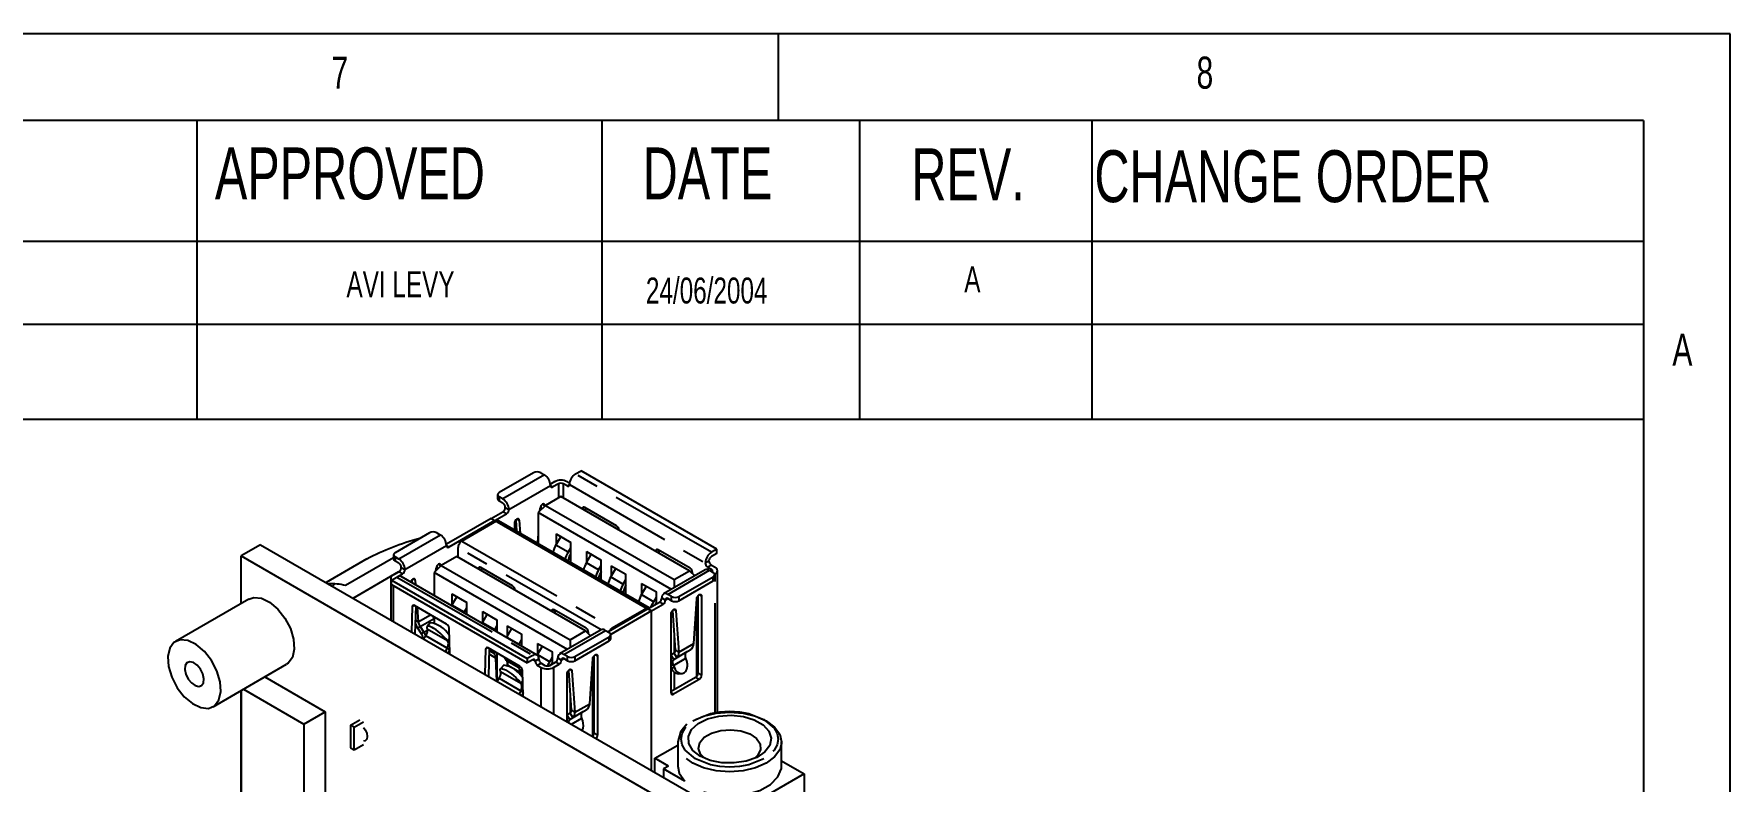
# Model space of a CAD drawing. Extents: x 5 to 415, y 3 to 292.
# Drawn here: x 317 to 415, y 248.8 to 292 of the extents above; entities that cross this region are included whole.
import ezdxf
from ezdxf.enums import TextEntityAlignment as Align

# ---------------------------------------------------------------- set-up
doc = ezdxf.new("R2010")
doc.units = 0
doc.linetypes.add('PHANTOM', pattern=[12.7, 6.35, -1.27, 1.27, -1.27, 1.27, -1.27])
doc.layers.get('0').update_dxf_attribs({"linetype": 'CONTINUOUS'})

msp = doc.modelspace()

# ---------------------------------------------------------------- linework, layer by layer
at = {"color": 7, "linetype": 'CONTINUOUS'}
for p, q in [((415, 292), (5, 292)), ((360, 287), (360, 292)), ((415, 5), (415, 292)), ((410, 287), (10, 287)), ((410, 287), (289.59, 287)), ((326.399, 287), (326.399, 269.72)), ((349.795, 287), (349.795, 269.72)), ((364.681, 287), (364.681, 269.72)), ((378.107, 287), (378.107, 269.72)), ((410, 287), (410, 5)), ((410, 287), (410, 269.72)), ((227.8, 280.03), (410, 280.03)), ((227.8, 275.235), (410, 275.235)), ((410, 269.72), (227.8, 269.72)), ((345.84, 266.638), (343.86, 265.495)), ((346.264, 266.638), (346.476, 266.515)), ((348.279, 266.577), (348.597, 266.76)), ((356.446, 262.229), (348.597, 266.76)), ((347.077, 266.128), (346.823, 265.981)), ((347.289, 266.005), (346.971, 265.821)), ((347.784, 265.883), (347.572, 266.005)), ((347.931, 266.043), (347.784, 266.128)), ((343.772, 265.373), (343.772, 265.128)), ((344.072, 265.128), (343.86, 265.25)), ((344.072, 264.883), (343.86, 265.005)), ((346.531, 264.76), (346.122, 264.352)), ((346.299, 264.529), (346.299, 264.759)), ((347.423, 265.276), (346.531, 264.76)), ((346.531, 264.76), (353.971, 260.465)), ((354.864, 260.98), (347.423, 265.276)), ((343.4, 264.005), (340.813, 262.512)), ((343.612, 263.882), (340.96, 262.352)), ((343.682, 263.842), (341.702, 262.699)), ((343.4, 264.005), (344.072, 264.393)), ((343.4, 264.005), (343.612, 263.882)), ((343.612, 263.882), (344.284, 264.27)), ((343.612, 263.802), (343.612, 263.882)), ((352.38, 258.821), (343.682, 263.842)), ((343.754, 263.801), (343.69, 263.846)), ((343.69, 263.838), (343.69, 263.846)), ((343.754, 263.801), (352.31, 258.862)), ((352.53, 258.836), (343.833, 263.857)), ((344.743, 263.719), (344.743, 263.331)), ((344.821, 263.91), (344.868, 263.259)), ((345.026, 263.895), (345.08, 263.137)), ((353.825, 259.905), (346.122, 264.352)), ((346.122, 264.352), (346.122, 262.535)), ((346.22, 264.449), (346.229, 264.589)), ((348.663, 264.564), (348.663, 264.56)), ((350.653, 263.573), (348.805, 264.64)), ((348.868, 264.442), (348.873, 264.601)), ((339.829, 263.168), (337.849, 262.025)), ((340.253, 263.168), (340.465, 263.046)), ((346.095, 262.551), (346.122, 262.972)), ((347.138, 262.459), (347.421, 262.949)), ((347.148, 263.107), (347.996, 262.617)), ((347.148, 263.107), (347.148, 262.475)), ((350.794, 263.33), (350.794, 263.334)), ((330.078, 262.486), (328.947, 261.833)), ((328.947, 259.078), (328.947, 261.833)), ((328.947, 261.833), (399.657, 221.013)), ((330.078, 262.486), (400.789, 221.666)), ((337.761, 261.732), (334.979, 260.126)), ((337.761, 261.903), (337.761, 261.658)), ((338.061, 261.658), (337.849, 261.78)), ((341.413, 261.806), (340.52, 261.29)), ((348.854, 257.51), (341.413, 261.806)), ((341.491, 261.761), (341.491, 262.331)), ((341.611, 262.622), (341.61, 262.623)), ((341.61, 262.62), (341.61, 262.623)), ((347.845, 262.051), (347.996, 262.312)), ((347.995, 261.964), (347.996, 261.965)), ((347.996, 261.453), (347.996, 262.617)), ((348.906, 261.438), (349.189, 261.928)), ((348.915, 262.086), (349.764, 261.596)), ((348.915, 262.086), (348.915, 261.455)), ((352.906, 262.115), (352.906, 262.111)), ((354.895, 261.124), (353.047, 262.191)), ((353.11, 261.993), (353.115, 262.152)), ((356.446, 262.229), (356.128, 262.046)), ((356.446, 261.984), (356.128, 261.801)), ((356.446, 261.984), (356.446, 262.229)), ((336.206, 261.662), (333.856, 260.305)), ((335.423, 259.401), (338.074, 260.931)), ((337.743, 260.739), (338.061, 260.923)), ((338.061, 261.413), (337.849, 261.535)), ((337.963, 260.621), (338.273, 260.801)), ((340.52, 261.29), (340.112, 260.882)), ((347.814, 256.436), (340.112, 260.882)), ((340.112, 260.882), (340.112, 259.541)), ((340.209, 260.979), (340.218, 261.12)), ((340.289, 261.059), (340.289, 261.289)), ((340.52, 261.29), (347.961, 256.995)), ((342.653, 261.095), (342.653, 261.09)), ((344.642, 260.104), (342.794, 261.171)), ((342.857, 260.972), (342.862, 261.131)), ((349.613, 261.03), (349.764, 261.291)), ((349.763, 260.944), (349.764, 260.945)), ((349.764, 260.433), (349.764, 261.596)), ((350.32, 260.622), (350.603, 261.112)), ((350.33, 261.27), (351.178, 260.78)), ((350.33, 261.27), (350.33, 260.638)), ((351.178, 259.616), (351.178, 260.78)), ((355.772, 261.029), (353.368, 259.642)), ((353.971, 260.465), (354.864, 260.98)), ((355.165, 260.679), (354.864, 260.98)), ((355.039, 260.805), (355.037, 260.885)), ((355.916, 261.188), (356.128, 261.066)), ((356.022, 261.005), (356.234, 260.882)), ((356.128, 261.311), (356.34, 261.188)), ((356.34, 260.78), (356.321, 260.769)), ((356.322, 260.515), (356.322, 260.76)), ((356.486, 252.77), (356.486, 260.984)), ((334.223, 260.093), (334.36, 260.224)), ((337.597, 260.535), (337.597, 258.146)), ((337.637, 260.433), (337.955, 260.617)), ((337.637, 260.433), (345.486, 255.902)), ((337.637, 260.188), (337.637, 260.433)), ((337.637, 260.188), (345.486, 255.657)), ((346.054, 256.111), (338.205, 260.642)), ((338.811, 260.44), (338.822, 260.286)), ((339.015, 260.425), (339.034, 260.163)), ((344.784, 259.86), (344.784, 259.864)), ((351.027, 260.214), (351.178, 260.475)), ((351.177, 260.127), (351.178, 260.128)), ((352.088, 259.601), (352.371, 260.091)), ((352.097, 260.249), (352.946, 259.759)), ((352.097, 260.249), (352.097, 259.618)), ((353.971, 260.465), (353.971, 259.99)), ((354.254, 259.494), (356.234, 260.637)), ((354.254, 259.249), (356.234, 260.392)), ((329.401, 259.34), (325.158, 256.891)), ((338.834, 258.89), (338.79, 257.457)), ((340.824, 257.899), (338.976, 258.966)), ((339.044, 258.927), (338.995, 257.339)), ((339.126, 258.88), (339.187, 258.025)), ((341.113, 258.963), (341.128, 258.989)), ((341.128, 258.989), (341.411, 259.479)), ((341.137, 259.637), (341.986, 259.147)), ((341.137, 259.637), (341.137, 259.005)), ((341.835, 258.581), (341.986, 258.842)), ((341.986, 258.459), (341.986, 259.147)), ((350.4, 257.678), (352.38, 258.821)), ((352.387, 258.825), (352.31, 258.862)), ((352.38, 258.74), (352.38, 258.821)), ((352.387, 258.825), (352.387, 258.744)), ((352.451, 258.78), (353.123, 259.168)), ((352.663, 258.657), (353.335, 259.045)), ((352.795, 259.193), (352.946, 259.454)), ((352.912, 259.046), (352.945, 259.107)), ((352.945, 259.107), (352.946, 259.108)), ((352.946, 259.066), (352.946, 259.759)), ((353.83, 259.494), (353.618, 259.617)), ((353.83, 259.249), (353.618, 259.372)), ((355.109, 256.767), (355.28, 259.364)), ((355.272, 259.25), (355.272, 254.874)), ((355.35, 259.534), (355.35, 255.064)), ((355.562, 259.515), (355.562, 254.942)), ((339.019, 258.122), (339.187, 258.025)), ((339.882, 257.977), (339.695, 257.754)), ((340.112, 258.209), (340.103, 258.227)), ((340.112, 258.31), (340.112, 257.954)), ((341.82, 258.555), (341.835, 258.581)), ((341.97, 258.468), (341.985, 258.494)), ((341.985, 258.494), (341.986, 258.496)), ((342.881, 257.943), (342.896, 257.969)), ((342.896, 257.969), (343.179, 258.459)), ((342.905, 258.616), (343.754, 258.127)), ((342.905, 258.616), (342.905, 257.985)), ((343.603, 257.56), (343.754, 257.822)), ((343.754, 257.439), (343.754, 258.127)), ((346.895, 258.645), (346.895, 258.641)), ((348.885, 257.654), (347.037, 258.721)), ((347.1, 258.523), (347.105, 258.682)), ((352.451, 258.78), (350.153, 257.454)), ((352.663, 258.657), (350.311, 257.3)), ((352.451, 258.78), (352.663, 258.657)), ((352.663, 258.657), (352.451, 258.78)), ((352.663, 249.448), (352.663, 258.657)), ((353.794, 253.921), (353.794, 258.494)), ((353.872, 258.685), (354.036, 256.392)), ((354.077, 258.67), (354.248, 256.27)), ((339.147, 257.676), (339.297, 257.762)), ((339.147, 257.676), (339.359, 257.345)), ((339.297, 257.762), (339.509, 257.431)), ((339.359, 257.345), (339.509, 257.431)), ((339.616, 257.221), (339.5, 257.047)), ((339.705, 257.612), (339.719, 257.553)), ((340.877, 256.935), (340.983, 257.062)), ((340.915, 256.862), (340.877, 256.935)), ((341.009, 256.176), (340.965, 257.66)), ((343.588, 257.534), (343.603, 257.56)), ((343.738, 257.448), (343.753, 257.474)), ((343.753, 257.474), (343.754, 257.475)), ((344.295, 257.126), (344.31, 257.152)), ((344.31, 257.152), (344.593, 257.642)), ((344.319, 257.8), (345.168, 257.31)), ((344.319, 257.8), (344.319, 257.168)), ((345.017, 256.744), (345.168, 257.005)), ((345.168, 256.622), (345.168, 257.31)), ((349.761, 257.56), (347.357, 256.172)), ((347.961, 256.995), (348.854, 257.51)), ((347.961, 256.995), (347.961, 256.52)), ((348.244, 256.025), (350.224, 257.168)), ((348.244, 255.78), (350.224, 256.923)), ((349.155, 257.209), (348.854, 257.51)), ((349.029, 257.335), (349.026, 257.415)), ((350.011, 257.535), (350.224, 257.413)), ((350.311, 257.045), (350.311, 257.29)), ((353.971, 257.298), (353.971, 256.22)), ((340.773, 256.312), (340.867, 256.499)), ((340.867, 256.499), (341.002, 256.421)), ((340.923, 256.225), (341.003, 256.386)), ((343.077, 256.441), (343.033, 255.007)), ((345.067, 255.45), (343.218, 256.517)), ((343.287, 256.478), (343.238, 254.889)), ((343.474, 256.352), (343.455, 256.38)), ((343.581, 256.199), (343.474, 256.352)), ((343.723, 254.609), (343.661, 255.935)), ((343.754, 254.613), (343.754, 256.208)), ((344.181, 255.944), (344.162, 255.972)), ((344.288, 255.791), (344.181, 255.944)), ((345.002, 256.718), (345.017, 256.744)), ((345.152, 256.631), (345.167, 256.657)), ((345.167, 256.657), (345.168, 256.659)), ((345.804, 256.086), (345.486, 255.902)), ((345.486, 255.902), (345.486, 255.657)), ((346.063, 256.105), (346.078, 256.132)), ((346.078, 256.132), (346.361, 256.622)), ((346.087, 256.78), (346.936, 256.29)), ((346.087, 256.78), (346.087, 256.148)), ((346.785, 255.724), (346.936, 255.985)), ((346.936, 255.596), (346.936, 256.29)), ((347.819, 256.025), (347.607, 256.147)), ((347.819, 255.78), (347.607, 255.902)), ((349.098, 253.297), (349.269, 255.895)), ((349.34, 256.064), (349.34, 251.595)), ((349.552, 256.045), (349.552, 251.472)), ((353.981, 256.225), (353.8, 256.121)), ((353.95, 255.861), (353.8, 256.121)), ((354.131, 255.965), (353.95, 255.861)), ((354.131, 255.965), (353.981, 256.225)), ((354.248, 256.27), (354.036, 256.392)), ((354.701, 255.773), (354.652, 255.924)), ((354.724, 256.308), (354.936, 256.431)), ((327.333, 253.124), (331.576, 255.573)), ((344.125, 255.528), (343.938, 255.304)), ((343.962, 255.103), (343.947, 255.163)), ((344.319, 255.738), (344.319, 255.519)), ((344.369, 255.498), (344.368, 255.526)), ((344.888, 255.536), (344.87, 255.564)), ((344.995, 255.383), (344.888, 255.536)), ((345.082, 254.96), (345.075, 255.118)), ((345.168, 254.872), (345.168, 255.342)), ((345.252, 253.726), (345.208, 255.211)), ((345.804, 255.841), (345.486, 255.657)), ((346.087, 255.514), (346.299, 255.392)), ((346.299, 255.637), (346.511, 255.514)), ((346.794, 255.514), (347.112, 255.698)), ((346.902, 255.576), (346.935, 255.637)), ((346.935, 255.637), (346.936, 255.638)), ((347.006, 255.392), (347.324, 255.576)), ((347.784, 252.265), (347.784, 255.024)), ((347.862, 255.215), (348.025, 252.923)), ((348.066, 255.2), (348.238, 252.8)), ((349.262, 255.781), (349.262, 251.412)), ((353.932, 255.508), (353.794, 255.496)), ((353.794, 255.39), (353.813, 255.35)), ((353.932, 255.508), (353.996, 255.366)), ((353.971, 255.13), (353.971, 254.105)), ((354.237, 255.031), (354.477, 255.053)), ((328.947, 248.181), (328.947, 254.055)), ((328.981, 247.966), (328.981, 254.075)), ((329.079, 254.131), (332.573, 252.114)), ((330.316, 254.846), (333.811, 252.828)), ((343.743, 254.598), (343.858, 254.772)), ((345.109, 254.05), (345.016, 253.863)), ((345.109, 254.05), (345.245, 253.972)), ((345.12, 254.486), (345.226, 254.613)), ((345.12, 254.486), (345.157, 254.413)), ((345.246, 253.936), (345.166, 253.776)), ((355.209, 254.819), (353.794, 254.003)), ((355.421, 254.697), (353.936, 253.84)), ((345.168, 253.775), (345.168, 253.78)), ((347.961, 253.828), (347.961, 252.75)), ((348.238, 252.8), (348.025, 252.923)), ((348.714, 252.838), (348.926, 252.961)), ((332.573, 252.114), (333.811, 252.828)), ((332.573, 252.114), (332.573, 245.892)), ((333.811, 252.828), (333.811, 246.606)), ((335.268, 252.06), (335.813, 252.374)), ((335.48, 251.937), (335.268, 252.06)), ((335.268, 252.06), (335.268, 250.753)), ((335.48, 251.937), (336.025, 252.252)), ((335.48, 250.631), (335.48, 251.937)), ((347.97, 252.756), (347.789, 252.651)), ((347.939, 252.391), (347.789, 252.651)), ((348.12, 252.496), (347.939, 252.391)), ((348.12, 252.496), (347.97, 252.756)), ((348.691, 252.303), (348.642, 252.454)), ((354.711, 252.119), (354.435, 251.782)), ((335.48, 250.631), (336.025, 250.945)), ((354.181, 251.085), (354.181, 249.697)), ((360.181, 249.697), (360.181, 251.085)), ((335.268, 250.753), (335.48, 250.631)), ((352.868, 250.146), (354.181, 250.904)), ((353.646, 249.697), (352.868, 250.146)), ((352.868, 249.33), (352.868, 250.146)), ((360.181, 250.006), (361.495, 249.248)), ((353.646, 249.697), (353.363, 249.534)), ((353.363, 249.534), (353.363, 249.044)), ((354.588, 248.827), (353.363, 249.534)), ((361.495, 249.248), (357.959, 247.207)), ((361.495, 249.248), (361.495, 244.79))]:
    msp.add_line(p, q, dxfattribs=at)
at = {"color": 8, "linetype": 'PHANTOM'}
for p, q in [((346.476, 266.515), (344.072, 265.128)), ((344.425, 264.515), (346.829, 265.903)), ((346.829, 265.903), (346.971, 265.821)), ((347.289, 266.005), (347.289, 265.198)), ((347.572, 265.19), (347.572, 266.005)), ((347.784, 265.883), (347.925, 265.964)), ((347.925, 265.964), (355.774, 261.433)), ((356.128, 262.046), (348.279, 266.577)), ((343.86, 265.25), (343.86, 265.005)), ((346.51, 264.74), (346.37, 264.821)), ((344.284, 264.27), (344.072, 264.393)), ((344.213, 264.638), (344.425, 264.515)), ((344.896, 263.97), (345.026, 263.895)), ((348.8, 264.643), (348.663, 264.564)), ((340.465, 263.046), (338.061, 261.658)), ((337.849, 261.78), (337.849, 261.535)), ((338.415, 261.045), (340.819, 262.433)), ((340.819, 262.433), (340.96, 262.352)), ((349.759, 257.558), (341.491, 262.331)), ((341.702, 262.699), (350.4, 257.678)), ((347.845, 262.051), (347.138, 262.459)), ((353.042, 262.194), (352.906, 262.115)), ((338.273, 260.801), (338.061, 260.923)), ((338.203, 261.168), (338.415, 261.045)), ((340.5, 261.27), (340.359, 261.352)), ((342.789, 261.173), (342.653, 261.095)), ((349.613, 261.03), (348.906, 261.438)), ((353.618, 259.617), (356.022, 261.005)), ((355.774, 261.433), (355.986, 261.556)), ((356.128, 261.311), (355.916, 261.188)), ((356.128, 261.066), (356.128, 260.944)), ((356.34, 252.748), (356.34, 260.78)), ((337.743, 260.127), (337.743, 258.061)), ((337.955, 260.617), (345.804, 256.086)), ((338.886, 260.5), (339.015, 260.425)), ((350.32, 260.622), (351.027, 260.214)), ((356.234, 260.392), (356.234, 260.637)), ((338.971, 258.969), (338.834, 258.89)), ((341.835, 258.581), (341.128, 258.989)), ((352.088, 259.601), (352.795, 259.193)), ((353.335, 259.045), (353.123, 259.168)), ((353.264, 259.413), (353.476, 259.29)), ((353.618, 259.372), (353.476, 259.29)), ((353.83, 259.249), (353.83, 259.494)), ((354.254, 259.494), (354.254, 259.249)), ((355.562, 259.515), (355.421, 259.596)), ((339.187, 258.025), (339.896, 258.435)), ((339.297, 257.762), (340.103, 258.227)), ((343.603, 257.56), (342.896, 257.969)), ((347.032, 258.724), (346.895, 258.645)), ((354.077, 258.67), (353.947, 258.745)), ((339.509, 257.431), (339.719, 257.553)), ((340.867, 256.499), (339.616, 257.221)), ((340.877, 256.935), (339.705, 257.612)), ((344.31, 257.152), (345.017, 256.744)), ((347.607, 256.147), (350.011, 257.535)), ((350.224, 256.923), (350.224, 257.168)), ((343.213, 256.52), (343.077, 256.441)), ((343.661, 255.935), (343.277, 256.156)), ((343.581, 256.199), (343.283, 256.371)), ((343.474, 256.352), (343.286, 256.461)), ((344.181, 255.944), (344.888, 255.536)), ((345.946, 255.759), (346.158, 255.882)), ((346.078, 256.132), (346.785, 255.724)), ((347.254, 255.943), (347.466, 255.82)), ((347.607, 255.902), (347.466, 255.82)), ((347.819, 255.78), (347.819, 256.025)), ((348.244, 256.025), (348.244, 255.78)), ((349.552, 256.045), (349.41, 256.126)), ((353.932, 255.508), (354.652, 255.924)), ((353.95, 255.861), (354.724, 256.308)), ((354.131, 255.965), (354.936, 256.431)), ((354.248, 256.27), (355.109, 256.767)), ((343.947, 255.163), (345.12, 254.486)), ((344.288, 255.791), (344.995, 255.383)), ((344.368, 255.526), (345.075, 255.118)), ((345.946, 255.759), (345.804, 255.841)), ((346.299, 255.637), (346.087, 255.514)), ((346.299, 253.122), (346.299, 255.392)), ((347.006, 255.392), (347.006, 252.714)), ((347.324, 255.576), (347.112, 255.698)), ((348.066, 255.2), (347.937, 255.275)), ((353.996, 255.366), (353.813, 255.35)), ((355.562, 254.942), (355.35, 255.064)), ((343.858, 254.772), (345.109, 254.05)), ((353.936, 253.84), (353.794, 253.921)), ((355.421, 254.697), (355.209, 254.819)), ((348.12, 252.496), (348.926, 252.961)), ((348.238, 252.8), (349.098, 253.297)), ((347.939, 252.391), (348.714, 252.838)), ((348.049, 252.112), (348.642, 252.454)), ((349.552, 251.472), (349.34, 251.595))]:
    msp.add_line(p, q, dxfattribs=at)
at = {"color": 7, "linetype": 'CONTINUOUS', "flags": 128}
for points in [[(346.511, 264.74), (346.501, 264.795), (346.472, 264.83), (346.428, 264.84), (346.375, 264.824), (346.322, 264.784), (346.276, 264.726), (346.243, 264.658), (346.229, 264.589)], [(345.026, 263.895), (345.012, 263.947), (344.979, 263.977), (344.933, 263.982), (344.879, 263.961), (344.827, 263.916), (344.783, 263.855), (344.754, 263.786), (344.743, 263.719)], [(340.501, 261.27), (340.491, 261.325), (340.461, 261.36), (340.417, 261.371), (340.365, 261.355), (340.312, 261.314), (340.266, 261.256), (340.233, 261.188), (340.218, 261.12)], [(356.159, 260.926), (356.171, 260.94), (356.183, 260.962), (356.186, 260.984), (356.183, 261.007), (356.171, 261.028), (356.153, 261.048), (356.128, 261.066)], [(337.743, 260.739), (337.681, 260.696), (337.635, 260.646), (337.606, 260.592), (337.597, 260.535), (337.606, 260.479), (337.635, 260.425), (337.637, 260.422)], [(339.015, 260.425), (339.001, 260.477), (338.968, 260.507), (338.922, 260.512), (338.869, 260.491), (338.817, 260.446), (338.773, 260.385), (338.747, 260.329)], [(329.401, 259.34), (329.676, 259.434), (330.12, 259.393), (330.599, 259.164), (331.068, 258.767), (331.48, 258.242), (331.794, 257.64), (331.981, 257.02), (332.022, 256.443), (331.913, 255.965), (331.664, 255.633), (331.576, 255.573)], [(352.656, 258.898), (352.709, 259.027), (352.795, 259.193)], [(355.28, 259.364), (355.294, 259.433), (355.327, 259.501), (355.373, 259.559), (355.426, 259.599), (355.479, 259.615), (355.523, 259.605), (355.552, 259.57), (355.562, 259.515)], [(340.103, 258.227), (340.073, 258.301), (340.062, 258.339)], [(353.794, 258.494), (353.805, 258.561), (353.834, 258.63), (353.878, 258.691), (353.93, 258.736), (353.983, 258.757), (354.03, 258.752), (354.062, 258.722), (354.077, 258.67)], [(325.254, 254.222), (325.666, 253.697), (326.135, 253.3), (326.614, 253.07), (327.057, 253.03), (327.421, 253.184), (327.67, 253.516), (327.78, 253.994), (327.739, 254.571), (327.552, 255.191), (327.237, 255.793), (326.825, 256.318), (326.357, 256.715), (325.877, 256.944), (325.434, 256.984), (325.07, 256.831), (324.821, 256.499), (324.712, 256.021), (324.752, 255.444), (324.939, 254.824), (325.254, 254.222)], [(339.509, 257.431), (339.571, 257.317), (339.613, 257.217)], [(340.877, 256.935), (340.789, 257.041), (340.687, 257.151), (340.575, 257.261), (340.456, 257.368), (340.334, 257.469), (340.213, 257.559), (340.096, 257.637), (339.989, 257.699), (339.893, 257.744), (339.812, 257.77), (339.749, 257.777), (339.706, 257.763), (339.684, 257.731), (339.683, 257.68), (339.705, 257.612)], [(349.269, 255.895), (349.284, 255.963), (349.316, 256.031), (349.363, 256.089), (349.416, 256.13), (349.468, 256.146), (349.512, 256.135), (349.542, 256.1), (349.552, 256.045)], [(353.95, 255.861), (353.919, 255.835), (353.897, 255.799), (353.885, 255.753), (353.882, 255.699), (353.889, 255.638), (353.906, 255.574), (353.932, 255.508)], [(354.652, 255.924), (354.634, 255.995), (354.625, 256.063), (354.627, 256.128), (354.638, 256.187), (354.658, 256.238), (354.687, 256.279), (354.724, 256.308)], [(326.603, 255.29), (326.413, 255.52), (326.199, 255.672), (325.991, 255.722), (325.822, 255.664), (325.718, 255.506), (325.694, 255.272), (325.754, 254.997), (325.888, 254.724), (326.078, 254.494), (326.293, 254.343), (326.5, 254.292), (326.669, 254.35), (326.774, 254.509), (326.798, 254.743), (326.738, 255.017), (326.603, 255.29)], [(343.947, 255.163), (343.926, 255.23), (343.926, 255.281), (343.948, 255.314), (343.992, 255.327), (344.055, 255.321), (344.135, 255.295), (344.231, 255.25), (344.339, 255.187), (344.455, 255.11), (344.577, 255.019), (344.699, 254.919), (344.818, 254.812), (344.93, 254.702), (345.032, 254.592), (345.12, 254.486)], [(346.666, 255.481), (346.699, 255.557), (346.785, 255.724)], [(347.784, 255.024), (347.794, 255.091), (347.824, 255.16), (347.868, 255.221), (347.92, 255.266), (347.973, 255.287), (348.019, 255.282), (348.052, 255.252), (348.066, 255.2)], [(353.996, 255.366), (354.042, 255.281), (354.096, 255.206), (354.158, 255.144), (354.225, 255.096), (354.296, 255.063), (354.367, 255.048), (354.438, 255.05), (354.505, 255.069), (354.567, 255.105), (354.622, 255.156), (354.668, 255.221), (354.703, 255.299), (354.728, 255.386), (354.74, 255.479), (354.739, 255.577), (354.726, 255.676), (354.701, 255.773)], [(336.025, 251.925), (336.123, 251.786), (336.207, 251.591), (336.237, 251.402), (336.207, 251.248), (336.123, 251.151), (336.025, 251.125)], [(348.642, 252.454), (348.624, 252.525), (348.615, 252.594), (348.616, 252.659), (348.627, 252.718), (348.648, 252.768), (348.677, 252.809), (348.714, 252.838)], [(355.484, 250.269), (355.06, 250.601), (354.823, 250.991), (354.797, 251.404), (354.982, 251.803), (355.362, 252.152), (355.905, 252.422), (356.56, 252.587), (357.271, 252.633), (357.974, 252.556), (358.607, 252.363), (359.113, 252.071), (359.447, 251.706), (359.58, 251.3), (359.5, 250.89), (359.214, 250.511), (358.747, 250.198), (358.141, 249.979), (357.45, 249.872), (356.735, 249.887), (356.06, 250.024), (355.484, 250.269)], [(355.06, 252.31), (355.681, 252.585), (356.405, 252.758), (357.181, 252.817), (357.958, 252.758), (358.681, 252.585), (359.303, 252.31), (359.78, 251.951), (360.079, 251.534), (360.181, 251.085), (360.178, 251.003)], [(354.435, 251.782), (354.333, 251.657), (354.181, 251.085)], [(355.733, 250.141), (355.505, 250.381), (355.383, 250.716), (355.456, 251.055), (355.717, 251.363), (356.136, 251.604), (356.668, 251.755), (357.256, 251.797), (357.836, 251.727), (358.345, 251.552), (358.728, 251.291), (358.943, 250.972), (358.968, 250.63), (358.799, 250.302), (358.636, 250.147)], [(354.181, 249.697), (354.267, 249.287), (354.588, 248.827)], [(355.674, 248.2), (356.47, 248.015), (357.325, 247.967), (358.168, 248.062), (358.93, 248.29), (359.548, 248.633), (359.974, 249.064), (360.17, 249.546), (360.181, 249.697)]]:
    msp.add_lwpolyline(points, dxfattribs=at)
at = {"color": 8, "linetype": 'PHANTOM', "flags": 128}
for points in [[(359.161, 250.106), (358.294, 249.765), (357.749, 249.665), (357.181, 249.632), (356.613, 249.665), (356.069, 249.765), (355.202, 250.106), (354.612, 250.607), (354.439, 250.921), (354.381, 251.249), (354.439, 251.577), (354.612, 251.891), (355.202, 252.392)], [(355.202, 252.392), (356.069, 252.732), (356.614, 252.832), (357.181, 252.865), (357.75, 252.832), (358.294, 252.732), (359.161, 252.392), (359.751, 251.891), (359.924, 251.576), (359.981, 251.249), (359.924, 250.921), (359.751, 250.607), (359.161, 250.106)], [(360.178, 251.003), (360.079, 250.637), (359.78, 250.219), (359.303, 249.861), (358.681, 249.585), (357.958, 249.412), (357.181, 249.353), (356.405, 249.412), (355.681, 249.585), (355.06, 249.861), (354.583, 250.219), (354.284, 250.637), (354.181, 251.085), (354.188, 251.2)]]:
    msp.add_lwpolyline(points, dxfattribs=at)
at = {"color": 7, "linetype": 'CONTINUOUS'}
for centre, radius, start, end in [((346.052, 266.229), 0.461, 62.60967, 117.39033), ((346.062, 265.868), 0.768, 2.60548, 57.39452), ((346.916, 265.889), 0.0873, 170.78596, 309.20329), ((347.43, 265.445), 0.769, 62.60967, 117.39033), ((347.43, 265.732), 0.307, 62.60967, 117.39033), ((347.839, 265.95), 0.0873, 230.79671, 9.21404), ((348.693, 265.929), 0.768, 122.60548, 177.39452), ((343.922, 265.143), 0.151, 185.6948, 245.62534), ((343.906, 265.373), 0.131, 110.78342, 249.21658), ((343.658, 264.48), 0.768, 2.60548, 57.39452), ((343.906, 264.624), 0.307, 2.60548, 57.39452), ((343.771, 263.724), 0.146, 65.0574, 123.64398), ((343.906, 264.652), 0.307, 302.60548, 357.39452), ((344.118, 264.529), 0.307, 302.60548, 357.39452), ((348.749, 264.574), 0.0866, 50.34513, 186.2024), ((342.912, 248.931), 14.378, 104.7314, 117.77697), ((340.041, 262.759), 0.461, 62.60967, 117.39033), ((340.051, 262.398), 0.768, 2.60548, 57.39452), ((350.486, 263.313), 0.309, 3.84994, 57.3049), ((337.896, 261.903), 0.131, 110.78342, 249.21658), ((340.905, 262.419), 0.0873, 170.78596, 309.20329), ((341.956, 262.309), 0.465, 137.6993, 177.22291), ((341.894, 262.377), 0.376, 120.85826, 139.14948), ((348.771, 261.509), 1.889, 149.81758, 163.35312), ((349.478, 261.101), 1.889, 149.81758, 163.35312), ((349.143, 261.288), 1.332, 149.52187, 168.88189), ((352.992, 262.124), 0.0866, 50.34513, 186.2024), ((356.542, 261.398), 0.768, 122.60548, 177.39452), ((356.294, 261.542), 0.307, 122.60548, 177.39452), ((337.911, 261.673), 0.151, 185.6948, 245.62534), ((337.647, 261.011), 0.768, 2.60548, 57.39452), ((337.896, 261.154), 0.307, 2.60548, 57.39452), ((337.896, 261.182), 0.307, 302.60548, 357.39452), ((338.108, 261.059), 0.307, 302.60548, 357.39452), ((342.739, 261.104), 0.0866, 50.34513, 186.2024), ((350.539, 260.489), 1.889, 149.81758, 163.35312), ((351.246, 260.081), 1.889, 149.81758, 163.35312), ((350.911, 260.268), 1.332, 149.52187, 168.88189), ((354.728, 260.864), 0.309, 3.84994, 57.3049), ((355.875, 260.8), 0.251, 54.38242, 114.30712), ((356.081, 261.447), 0.307, 182.60548, 237.39452), ((356.294, 261.57), 0.307, 182.60548, 237.39452), ((356.187, 260.76), 0.131, 290.78342, 69.21658), ((356.263, 260.984), 0.218, 290.78342, 69.21658), ((334.163, 256.914), 3.314, 75.74928, 92.87592), ((338.102, 260.413), 0.251, 65.69288, 125.61758), ((344.475, 259.844), 0.309, 3.84994, 57.3049), ((351.953, 259.672), 1.889, 149.81758, 163.35312), ((352.66, 259.264), 1.889, 149.81758, 163.35312), ((352.325, 259.452), 1.332, 149.52187, 168.88189), ((356.172, 260.53), 0.151, 294.37466, 354.3052), ((338.92, 258.9), 0.0866, 50.34513, 186.2024), ((353.721, 258.652), 1.889, 149.81758, 163.35312), ((352.467, 258.709), 0.141, 59.62469, 124.65885), ((352.957, 259.427), 0.307, 302.60548, 357.39452), ((353.48, 259.448), 0.218, 50.79671, 189.21404), ((353.169, 259.304), 0.307, 302.60548, 357.39452), ((353.562, 259.304), 0.0873, 50.79671, 189.21404), ((354.042, 259.904), 0.461, 242.60967, 297.39033), ((354.042, 259.659), 0.461, 242.60967, 297.39033), ((340.153, 258.328), 1.199, 198.18587, 212.96466), ((339.805, 258.131), 0.628, 189.67942, 215.93428), ((339.644, 256.417), 1.579, 32.41847, 81.30324), ((340.657, 257.639), 0.309, 3.84994, 57.3049), ((346.981, 258.655), 0.0866, 50.34513, 186.2024), ((338.884, 257.018), 0.576, 5.28994, 34.5007), ((339.183, 257.538), 0.537, 323.80457, 1.52839), ((340.423, 256.743), 0.506, 331.24071, 13.65465), ((348.718, 257.395), 0.309, 3.84994, 57.3049), ((349.865, 257.331), 0.251, 54.38242, 114.30712), ((350.177, 257.29), 0.131, 290.78342, 69.21658), ((350.161, 257.06), 0.151, 294.37466, 354.3052), ((350.641, 257.299), 0.448, 122.41192, 152.63064), ((343.163, 256.45), 0.0866, 50.34513, 186.2024), ((343.162, 255.929), 0.499, 0.67779, 32.83658), ((345.942, 255.917), 0.218, 350.78596, 129.20329), ((345.859, 255.773), 0.0873, 350.78596, 129.20329), ((346.465, 255.896), 0.307, 182.60548, 237.39452), ((346.947, 255.957), 0.307, 302.60548, 357.39452), ((347.469, 255.978), 0.218, 50.79671, 189.21404), ((347.552, 255.834), 0.0873, 50.79671, 189.21404), ((348.032, 256.434), 0.461, 242.60967, 297.39033), ((353.882, 256.35), 0.159, 308.14262, 15.32305), ((353.946, 256.212), 0.308, 306.92312, 10.93925), ((354.706, 256.761), 0.402, 304.80507, 0.86723), ((343.44, 255.085), 0.522, 323.26101, 2.07194), ((343.846, 253.905), 1.648, 33.51502, 80.23397), ((343.869, 255.52), 0.499, 0.67779, 32.83658), ((344.576, 255.112), 0.499, 0.67779, 32.83658), ((344.9, 255.19), 0.309, 3.84994, 57.3049), ((346.253, 255.773), 0.307, 182.60548, 237.39452), ((346.653, 256.074), 0.769, 242.60967, 297.39033), ((346.653, 255.787), 0.307, 242.60967, 297.39033), ((347.159, 255.834), 0.307, 302.60548, 357.39452), ((348.032, 256.189), 0.461, 242.60967, 297.39033), ((354.245, 255.485), 0.453, 197.31371, 268.93266), ((355.043, 255.078), 0.307, 302.60548, 357.39452), ((355.255, 254.956), 0.307, 302.60548, 357.39452), ((344.656, 254.295), 0.515, 331.61286, 13.2825), ((353.881, 253.907), 0.0873, 170.78596, 309.20329), ((347.872, 252.881), 0.159, 308.14262, 15.32305), ((348.696, 253.291), 0.402, 304.80507, 0.86723), ((348.059, 252.245), 0.189, 129.27861, 189.52673), ((347.935, 252.742), 0.308, 306.92312, 10.93925), ((348.028, 252.066), 0.704, 334.06939, 19.66798), ((349.032, 251.609), 0.308, 319.50304, 357.3188), ((349.244, 251.487), 0.308, 319.50304, 357.3188)]:
    msp.add_arc(centre, radius, start, end, dxfattribs=at)

# ---------------------------------------------------------------- texts
at = {"color": 7, "linetype": 'CONTINUOUS', "width": 0.7}
for s, height, p in [('7', 1.852, (334.167, 288.281)), ('8', 1.852, (384.167, 288.281)), ('APPROVED', 3, (327.435, 281.541)), ('DATE', 3, (352.157, 281.541)), ('REV.', 3, (367.687, 281.488)), ('CHANGE ORDER', 3, (378.263, 281.378)), ('A', 1.5, (370.743, 276.62)), ('AVI LEVY', 1.5, (335.04, 276.338)), ('24/06/2004', 1.5, (352.343, 275.973)), ('A', 1.852, (411.667, 272.281))]:
    msp.add_text(s, height=height, dxfattribs=at).set_placement(p, align=Align.BOTTOM_LEFT)

doc.saveas('drawing.dxf')
